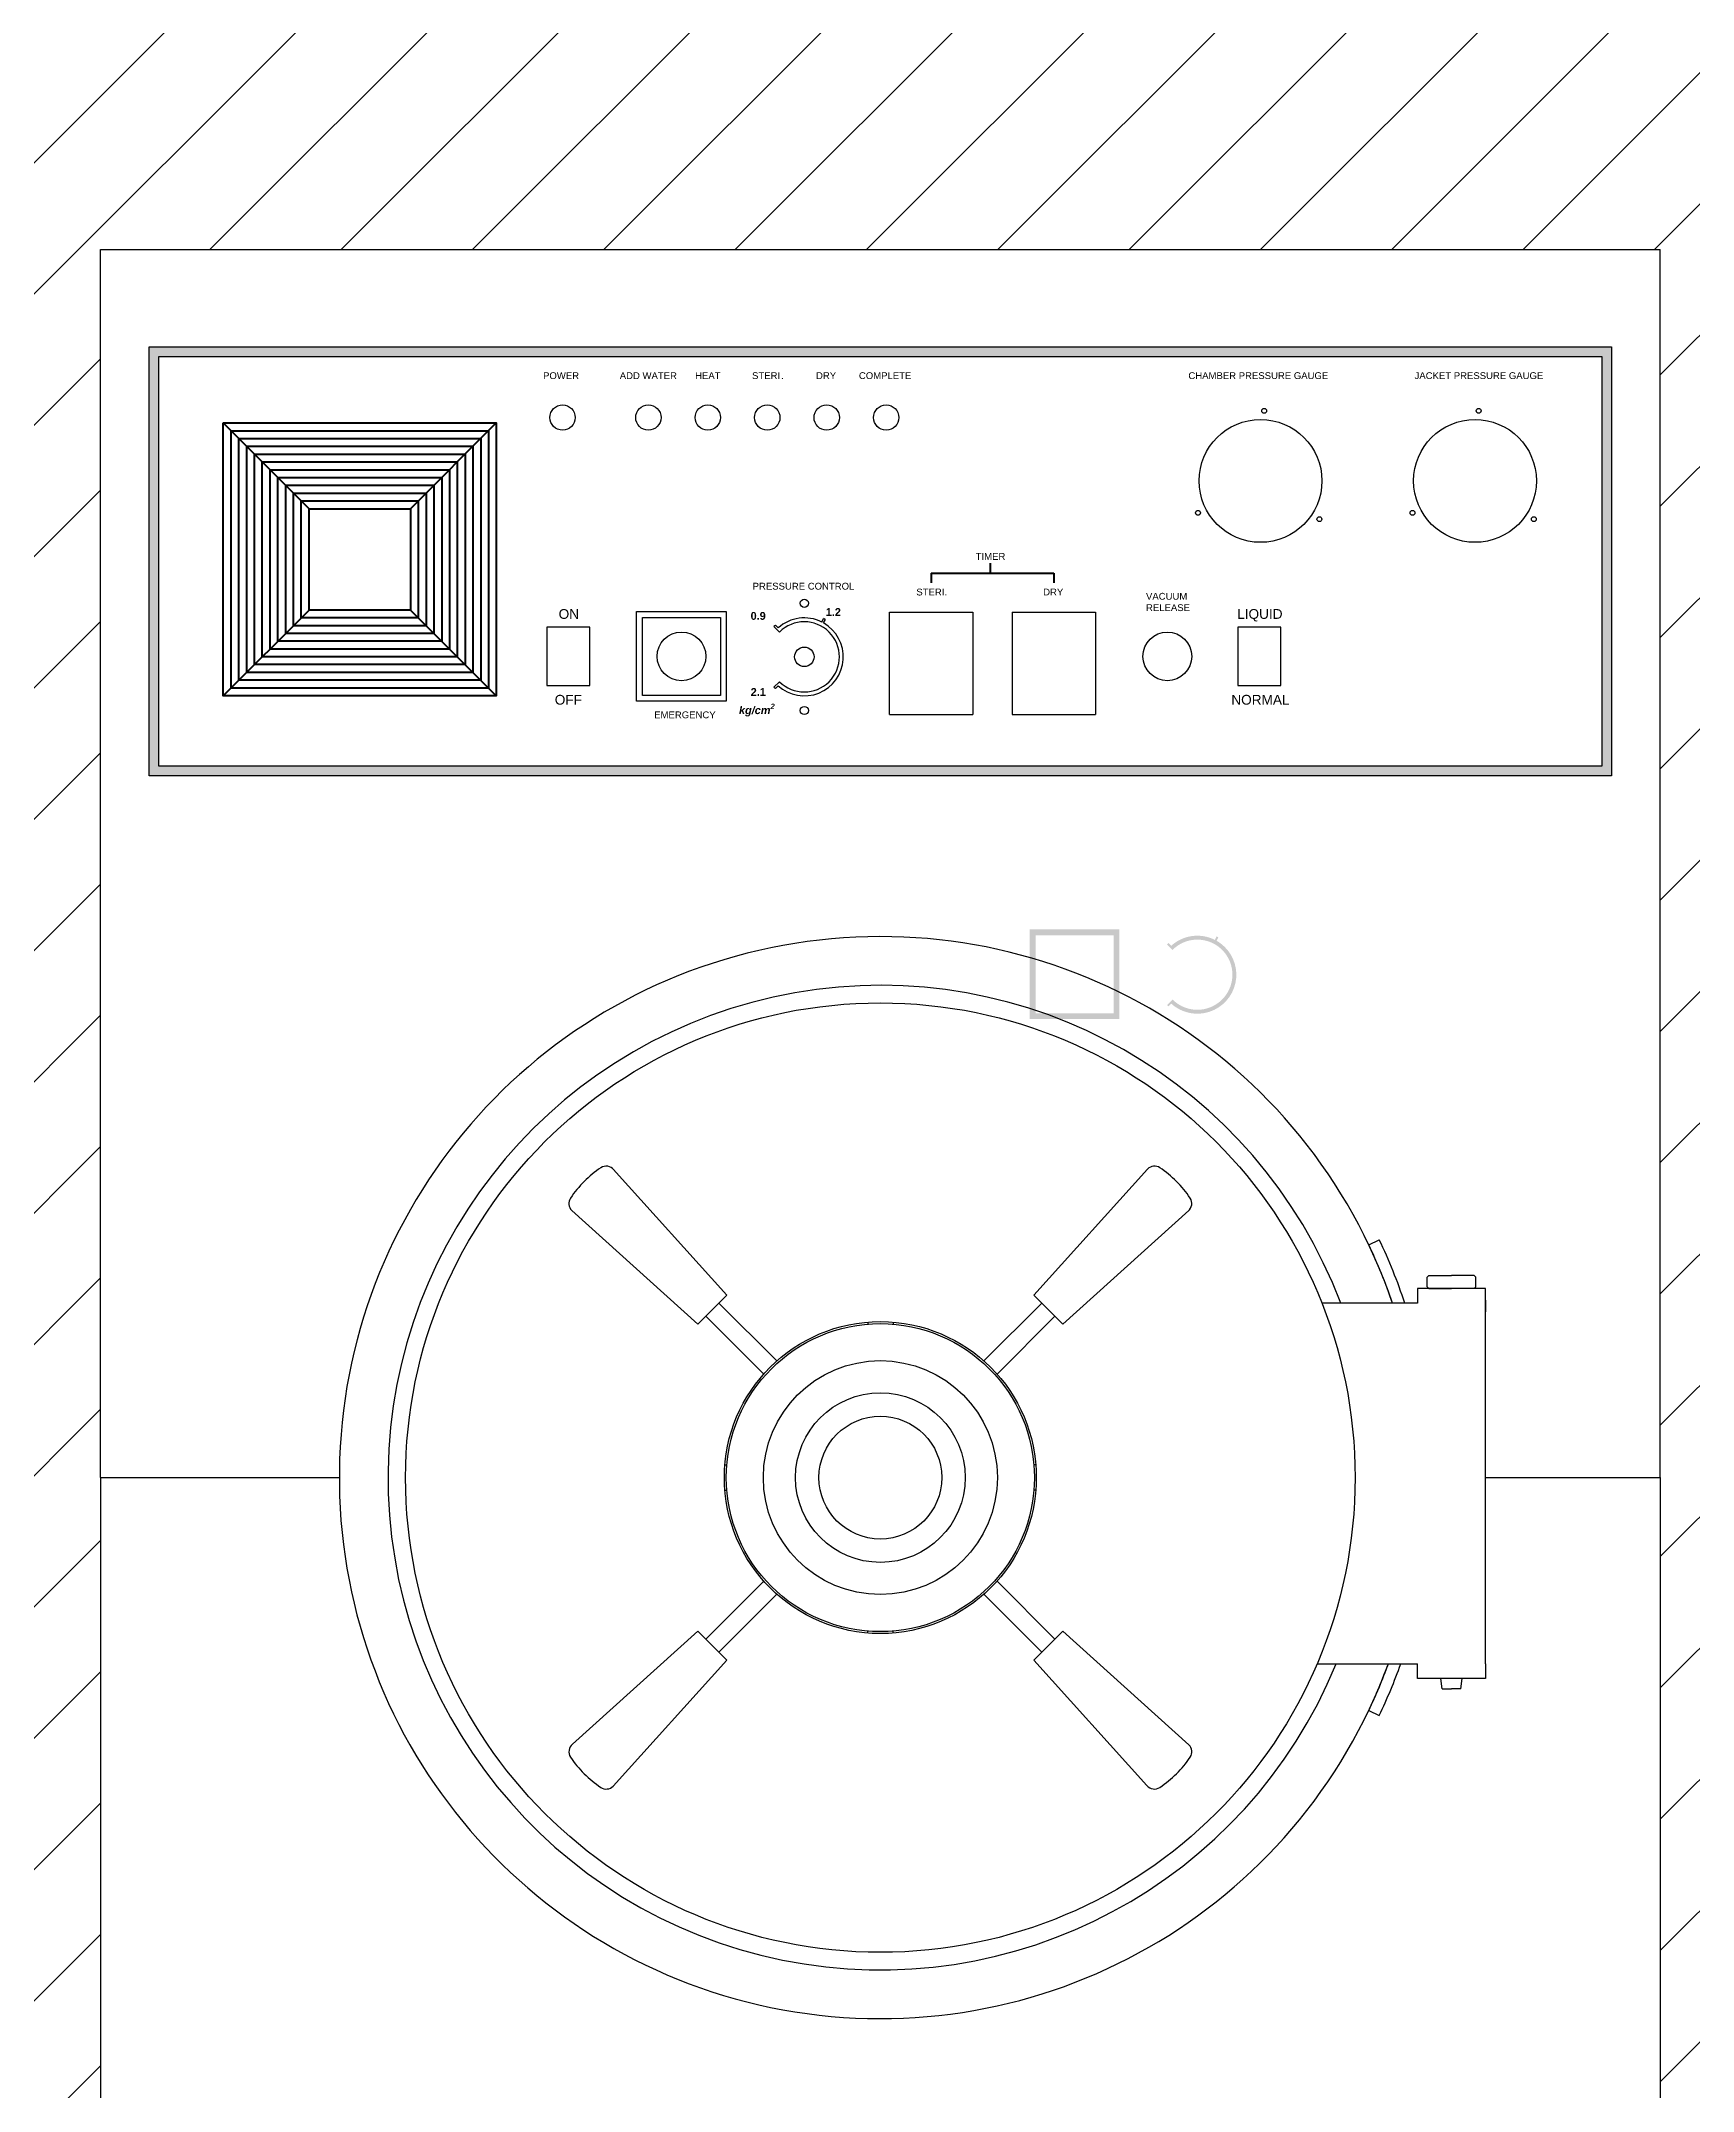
# Model space of a CAD drawing. Header units: millimetres. Extents: x -170975 to 48716, y -635 to 34110.
# Drawn here: x 41220 to 42067, y 2857 to 3908 of the extents above; entities that cross this region are included whole.
import ezdxf

# ---------------------------------------------------------------- set-up
doc = ezdxf.new("R2010")
doc.units = ezdxf.units.MM
doc.layers.get('0').update_dxf_attribs({"lineweight": 25})
doc.layers.add('D', color=3, linetype='Continuous', lineweight=9)
doc.styles.get("Standard").update_dxf_attribs({"font": 'KAIU.TTF'})
doc.styles.add('STU25', font='isocp2.shx')
doc.dimstyles.new('STU25', dxfattribs={"dimscale": 38, "dimtxt": 2.5, "dimasz": 2, "dimexe": 0.6, "dimexo": 1, "dimgap": 1, "dimtad": 1, "dimdsep": 46, "dimtxsty": 'STU25', "dimcen": 2, "dimazin": 2, "dimtfac": 1, "dimtmove": 0, "dimatfit": 3, "dimfxl": 0, "dimtolj": 1, "dimtzin": 0, "dimarcsym": 0})

# ---------------------------------------------------------------- blocks, each defined once
blk = doc.blocks.new('*D7')
at = {"layer": 'D', "color": 0, "lineweight": -2}
for p, q in [((41212.1, 3800.4), (40245.2, 3800.4)), ((40268, 3724.4), (40268, 2176.4)), ((40412.1, 2100.4), (40245.2, 2100.4))]:
    blk.add_line(p, q, dxfattribs=at)
at = {"layer": 'D', "color": 0}
for points in [[(40280.7, 3724.4), (40255.4, 3724.4), (40268, 3800.4)], [(40255.4, 2176.4), (40280.7, 2176.4), (40268, 2100.4)]]:
    blk.add_solid(points, dxfattribs=at)
at = {"layer": 'Defpoints', "color": 0}
for p in [(41250.1, 3800.4), (40268, 2100.4), (40450.1, 2100.4)]:
    blk.add_point(p, dxfattribs=at)
at = {"layer": 'D', "color": 0, "insert": (40182.5, 3000.4), "char_height": 95, "attachment_point": 5, "rotation": 90, "style": 'STU25'}
blk.add_mtext('\\A1;1700', dxfattribs=at)

msp = doc.modelspace()

# ---------------------------------------------------------------- hatches: boundary and pattern name
h = msp.add_hatch(color=256)
h.paths.add_polyline_path([(41275.101, 3751.416), (41275.101, 3531.416), (42025.101, 3531.416), (42025.101, 3751.416)])
h.paths.add_polyline_path([(41280.101, 3536.416), (41280.101, 3746.416), (42020.101, 3746.416), (42020.101, 3536.416)], flags=16)
h = msp.add_hatch(color=256)
h.paths.add_polyline_path([(41772.684, 3452.632), (41726.684, 3452.632), (41726.684, 3406.632), (41772.684, 3406.632)])
h.paths.add_polyline_path([(41769.684, 3449.632), (41769.684, 3409.632), (41729.684, 3409.632), (41729.684, 3449.632)], flags=16)
h = msp.add_hatch(color=256)
h.paths.add_polyline_path([(41799.267, 3444.213), (41797.851, 3445.629, 0.01136804), (41797.128, 3444.938), (41799.956, 3442.11, -0.39222709), (41824.413, 3443.035), (41824.629, 3445.423, 0.03083087), (41822.566, 3446.77), (41823.467, 3448.558, 0.01136804), (41822.584, 3449.028), (41821.684, 3447.242, 0.30992327)])
h.paths.add_polyline_path([(41821.78, 3413.849), (41821.565, 3411.462, 0.55981906), (41824.629, 3445.423), (41824.413, 3443.035, -0.51491666)])
h.paths.add_polyline_path([(41821.565, 3411.462), (41821.78, 3413.849, -0.34118458), (41799.956, 3416.654), (41797.128, 3413.825, 0.01136804), (41797.851, 3413.134), (41799.267, 3414.55, 0.30810322)])
at = {"layer": 'D'}
h = msp.add_hatch(dxfattribs=at)
h.set_pattern_fill('ANSI31', color=256, scale=15, style=0)
h.set_pattern_definition([(45, (14288.044, 154.367), (-33.67596, 33.67596), [])])
h.paths.add_polyline_path([(42050.101, 3801.416), (42050.101, 3171.416), (42050.101, 2741.416), (42050.101, 2121.416), (42025.101, 2121.416), (42025.101, 2111.416), (42015.493, 2111.416), (42015.493, 2106.313), (42018.39, 2103.416), (42049.601, 2103.416), (42049.601, 2100.416), (42200.101, 2100.416), (42200.101, 3887.351), (42850.101, 3887.351), (42850.101, 4800.416), (40450.101, 4800.416), (40450.101, 3887.351), (41100.101, 3887.351), (41100.101, 2100.416), (41250.601, 2100.416), (41250.601, 2103.416), (41281.812, 2103.416), (41284.709, 2106.313), (41284.709, 2111.416), (41275.101, 2111.416), (41275.101, 2121.416), (41250.101, 2121.416), (41250.101, 2741.416), (41250.101, 3171.416), (41250.101, 3801.416)])

# ---------------------------------------------------------------- linework, layer by layer
for p, q in [((41250.101, 3801.416), (42050.101, 3801.416)), ((41250.101, 3171.416), (41250.101, 3801.416)), ((42050.101, 3171.416), (42050.101, 3801.416)), ((41280.101, 3746.416), (42020.101, 3746.416)), ((41280.101, 3536.416), (41280.101, 3746.416)), ((42020.101, 3746.416), (42020.101, 3536.416)), ((41598.373, 3605.144), (41595.545, 3607.973)), ((41597.684, 3607.248), (41596.268, 3608.664)), ((41620.101, 3610.277), (41621.001, 3612.063)), ((41620.983, 3609.804), (41621.884, 3611.593)), ((41654.751, 3615.416), (41697.451, 3615.416)), ((41654.751, 3562.916), (41654.751, 3615.416)), ((41697.451, 3615.416), (41697.451, 3562.916)), ((41717.751, 3615.416), (41760.451, 3615.416)), ((41717.751, 3615.416), (41717.751, 3562.916)), ((41760.451, 3615.416), (41760.451, 3562.916)), ((41598.373, 3579.688), (41595.545, 3576.86)), ((41597.684, 3577.585), (41596.268, 3576.169)), ((41654.751, 3562.916), (41697.451, 3562.916)), ((41717.751, 3562.916), (41760.451, 3562.916)), ((42020.101, 3536.416), (41280.101, 3536.416)), ((41900.595, 3290.828), (41906.011, 3293.41)), ((41960.558, 3262.416), (41960.558, 3256.416)), ((41643.606, 3251.152), (41643.606, 3250.149)), ((41656.596, 3251.152), (41656.596, 3250.149)), ((41570.365, 3177.911), (41571.368, 3177.911)), ((41729.837, 3177.911), (41728.834, 3177.911)), ((41250.101, 3171.416), (41250.101, 2741.416)), ((41250.101, 3171.416), (41372.601, 3171.416)), ((41250.101, 3171.416), (41372.601, 3171.416)), ((41960.558, 3171.416), (42050.101, 3171.416)), ((41960.558, 3171.416), (42050.101, 3171.416)), ((42050.101, 3171.416), (42050.101, 2741.416)), ((41570.365, 3164.922), (41571.368, 3164.922)), ((41729.837, 3164.922), (41728.834, 3164.922)), ((41643.606, 3091.68), (41643.606, 3092.684)), ((41656.596, 3091.68), (41656.596, 3092.684)), ((41960.558, 3080.416), (41960.558, 3086.416)), ((41900.595, 3052.004), (41906.011, 3049.422))]:
    msp.add_line(p, q)
at = {"lineweight": 50}
for p, q in [((41313.101, 3712.416), (41357.101, 3668.416)), ((41409.101, 3668.416), (41453.101, 3712.416)), ((41706.601, 3635.416), (41706.601, 3640.416)), ((41676.101, 3635.416), (41739.101, 3635.416)), ((41676.101, 3635.416), (41676.101, 3630.416)), ((41739.101, 3635.416), (41739.101, 3630.416)), ((41357.101, 3616.416), (41313.101, 3572.416)), ((41409.101, 3616.416), (41453.101, 3572.416))]:
    msp.add_line(p, q, dxfattribs=at)
at = {"linetype": 'Continuous'}
for p, q in [((41513.033, 3329.698), (41571.369, 3264.998)), ((41728.833, 3264.998), (41787.169, 3329.698)), ((41556.52, 3250.148), (41491.819, 3308.485)), ((41808.383, 3308.485), (41743.682, 3250.148)), ((41931.447, 3275.143), (41930.543, 3274.239)), ((41930.543, 3269.32), (41930.543, 3274.239)), ((41931.447, 3275.143), (41943.058, 3275.143)), ((41954.67, 3275.143), (41943.058, 3275.143)), ((41954.67, 3275.143), (41955.573, 3274.239)), ((41955.573, 3269.32), (41955.573, 3274.239)), ((41571.369, 3264.998), (41556.52, 3250.148)), ((41596.991, 3231.244), (41567.303, 3260.932)), ((41732.899, 3260.932), (41703.211, 3231.244)), ((41743.682, 3250.148), (41728.833, 3264.998)), ((41925.558, 3260.916), (41876.556, 3260.916)), ((41960.558, 3268.416), (41925.558, 3268.416)), ((41925.558, 3268.416), (41925.558, 3260.916)), ((41930.543, 3269.32), (41931.447, 3268.416)), ((41931.447, 3268.416), (41943.058, 3268.416)), ((41954.67, 3268.416), (41943.058, 3268.416)), ((41955.573, 3269.32), (41954.67, 3268.416)), ((41960.558, 3260.916), (41960.558, 3268.416)), ((41960.558, 3075.916), (41960.558, 3260.916)), ((41560.585, 3254.214), (41590.273, 3224.526)), ((41709.928, 3224.526), (41739.616, 3254.214)), ((41590.273, 3118.306), (41560.585, 3088.618)), ((41739.616, 3088.618), (41709.928, 3118.306)), ((41567.303, 3081.901), (41596.991, 3111.589)), ((41703.211, 3111.589), (41732.899, 3081.901)), ((41492.203, 3034.694), (41556.52, 3092.684)), ((41556.52, 3092.684), (41571.369, 3077.835)), ((41728.833, 3077.835), (41743.682, 3092.684)), ((41743.682, 3092.684), (41808.383, 3034.348)), ((41571.369, 3077.835), (41513.033, 3013.135)), ((41786.823, 3013.519), (41728.833, 3077.835)), ((41874.092, 3075.916), (41925.558, 3075.916)), ((41925.558, 3068.416), (41925.558, 3075.916)), ((41960.558, 3075.916), (41960.558, 3068.416)), ((41960.558, 3068.416), (41925.558, 3068.416)), ((41938.251, 3063.021), (41937.525, 3068.416)), ((41938.251, 3063.021), (41943.058, 3063.021)), ((41947.866, 3063.021), (41943.058, 3063.021)), ((41947.866, 3063.021), (41948.592, 3068.416))]:
    msp.add_line(p, q, dxfattribs=at)
for points in [[(41275.101, 3751.416), (42025.101, 3751.416), (42025.101, 3531.416), (41275.101, 3531.416)], [(41479.101, 3577.666), (41501.101, 3577.666), (41501.101, 3607.666), (41479.101, 3607.666)], [(41525.101, 3615.666), (41571.101, 3615.666), (41571.101, 3569.666), (41525.101, 3569.666)], [(41528.101, 3612.666), (41568.101, 3612.666), (41568.101, 3572.666), (41528.101, 3572.666)], [(41833.451, 3577.666), (41855.451, 3577.666), (41855.451, 3607.666), (41833.451, 3607.666)]]:
    msp.add_lwpolyline(points, close=True)
at = {"lineweight": 50}
for points in [[(41313.101, 3712.416), (41453.101, 3712.416), (41453.101, 3572.416), (41313.101, 3572.416)], [(41317.101, 3708.416), (41449.101, 3708.416), (41449.101, 3576.416), (41317.101, 3576.416)], [(41321.101, 3704.416), (41445.101, 3704.416), (41445.101, 3580.416), (41321.101, 3580.416)], [(41325.101, 3700.416), (41441.101, 3700.416), (41441.101, 3584.416), (41325.101, 3584.416)], [(41329.101, 3696.416), (41437.101, 3696.416), (41437.101, 3588.416), (41329.101, 3588.416)], [(41333.101, 3692.416), (41433.101, 3692.416), (41433.101, 3592.416), (41333.101, 3592.416)], [(41337.101, 3688.416), (41429.101, 3688.416), (41429.101, 3596.416), (41337.101, 3596.416)], [(41341.101, 3684.416), (41425.101, 3684.416), (41425.101, 3600.416), (41341.101, 3600.416)], [(41345.101, 3680.416), (41421.101, 3680.416), (41421.101, 3604.416), (41345.101, 3604.416)], [(41349.101, 3676.416), (41417.101, 3676.416), (41417.101, 3608.416), (41349.101, 3608.416)], [(41353.101, 3672.416), (41413.101, 3672.416), (41413.101, 3612.416), (41353.101, 3612.416)], [(41357.101, 3668.416), (41409.101, 3668.416), (41409.101, 3616.416), (41357.101, 3616.416)]]:
    msp.add_lwpolyline(points, close=True, dxfattribs=at)
for centre, radius in [((41487.101, 3715.166), 6.5), ((41531.101, 3715.166), 6.5), ((41561.601, 3715.166), 6.5), ((41592.101, 3715.166), 6.5), ((41622.601, 3715.166), 6.5), ((41653.101, 3715.166), 6.5), ((41845.101, 3682.666), 31.5), ((41846.984, 3718.601), 1.25), ((41955.101, 3682.666), 31.5), ((41956.984, 3718.601), 1.25), ((41813.025, 3666.323), 1.25), ((41875.293, 3663.059), 1.25), ((41923.025, 3666.323), 1.25), ((41985.293, 3663.059), 1.25), ((41548.101, 3592.666), 12.5), ((41797.301, 3592.666), 12.5), ((41650.101, 3171.416), 243.5), ((41650.101, 3171.416), 80), ((41650.101, 3171.416), 79), ((41650.101, 3171.416), 60), ((41650.101, 3171.416), 43.5), ((41650.101, 3171.416), 31.5)]:
    msp.add_circle(centre, radius)
at = {"lineweight": 25}
for centre, radius in [((41611.101, 3619.916), 2.1), ((41611.101, 3592.416), 5), ((41611.101, 3564.916), 2.1)]:
    msp.add_circle(centre, radius, dxfattribs=at)
for centre, radius, start, end in [((41611.101, 3592.416), 22, 132.394749, 135), ((41611.101, 3592.416), 20, 63.256316, 132.134016), ((41611.101, 3592.416), 20, 227.865984, 60.390332), ((41611.101, 3592.416), 18, 225, 135), ((41611.101, 3592.416), 22, 60.651065, 63.256316), ((41611.101, 3592.416), 22, 225, 227.605251), ((41650.101, 3171.416), 277.5, 18.815545, 339.87044), ((41650.101, 3171.416), 252.5, 20.760074, 337.776666), ((41650.101, 3171.416), 283.5, 18.402875, 25.487446), ((41650.101, 3171.416), 277.5, 18.815545, 25.487446), ((41650.101, 3171.416), 277.5, 334.512554, 339.87044), ((41650.101, 3171.416), 283.5, 334.512554, 340.314276)]:
    msp.add_arc(centre, radius, start, end)
at = {"linetype": 'Continuous'}
for centre, radius, start, end in [((41537.62, 3283.897), 55.773, 123.647115, 146.352885), ((41509.492, 3326.158), 5.007, 39.078128, 123.647115), ((41790.71, 3326.158), 5.007, 56.352885, 135), ((41762.582, 3283.897), 55.773, 33.647115, 56.352885), ((41495.36, 3312.025), 5.007, 146.352885, 225), ((41804.842, 3312.025), 5.007, 309.078128, 33.647115), ((41495.36, 3030.808), 5.007, 129.078078, 213.647115), ((41804.842, 3030.808), 5.007, 326.352885, 45), ((41537.62, 3058.936), 55.773, 213.647115, 236.352885), ((41762.582, 3058.936), 55.773, 303.647115, 326.352885), ((41509.492, 3016.675), 5.007, 236.352885, 315), ((41790.71, 3016.675), 5.007, 219.078078, 303.647115)]:
    msp.add_arc(centre, radius, start, end, dxfattribs=at)

# ---------------------------------------------------------------- texts
for s, insert, char_height, width, attachment_point in [('{\\fArial|b0|i0|c0|p34;POWER}', (41477.101, 3738.416), 3.5, 19.50054, 1), ('{\\fArial|b0|i0|c0|p34;ADD WATER}', (41531.102, 3736.649), 3.5, 29.9713, 5), ('{\\fArial|b0|i0|c0|p34;HEAT}', (41561.601, 3736.649), 3.5, 19, 5), ('{\\fArial|b0|i0|c0|p34;STERI}.', (41592.681, 3736.649), 3.5, 19, 5), ('{\\fArial|b0|i0|c0|p34;DRY}', (41617.101, 3738.416), 3.5, 14.99983, 1), ('{\\fArial|b0|i0|c0|p34;COMPLETE}', (41639.101, 3738.416), 3.5, 23.49974, 1), ('{\\fArial|b0|i0|c0|p34;CHAMBER PRESSURE GAUGE}', (41808.101, 3738.416), 3.5, 77.43945, 1), ('{\\fArial|b0|i0|c0|p34;JACKET PRESSURE GAUGE}', (41924.101, 3738.416), 3.5, 67.407, 1), ('{\\fArial|b0|i0|c0|p34;TIMER}', (41706.601, 3643.922), 3.5, 59.839, 5), ('{\\fArial|b0|i0|c0|p34;PRESSURE CONTROL}', (41584.601, 3630.416), 3.5, 56.4195, 1), ('{\\fArial|b1|i0|c0|p34;1.2}', (41622.101, 3617.416), 4, 11.85227, 1), ('{\\fArial|b0|i0|c0|p34;STERI.}', (41668.565, 3627.416), 3.5, 43.963, 1), ('{\\fArial|b0|i0|c0|p34;DRY}', (41733.601, 3627.416), 3.5, 35.41234, 1), ('{\\fArial|b0|i0|c0|p34;ON}', (41485.101, 3616.916), 5, 14.49951, 1), ('{\\fArial|b1|i0|c0|p34;0.9}', (41583.548, 3615.416), 4, 25.84153, 1), ('{\\fArial|b1|i0|c0|p34;2.1}', (41583.601, 3576.416), 4, 25.7884, 1), ('{\\fArial|b0|i0|c0|p34;OFF}', (41483.101, 3572.916), 5, 16.49951, 1), ('\\A1;{\\fArial|b1|i1|c0|p34;kg/cm\\H0.7x;\\S2^  ;}', (41577.601, 3568.416), 4, 25.94918, 1), ('{\\fArial|b0|i0|c0|p34;EMERGENCY}', (41534.101, 3564.416), 3.5, 23.5, 1)]:
    msp.add_mtext(s, dxfattribs=dict(insert=insert, char_height=char_height, width=width, attachment_point=attachment_point))
at = {"attachment_point": 1}
for s, insert, char_height in [('{\\fArial|b0|i0|c0|p34;VACUUM\\PRELEASE}', (41786.351, 3625.234), 3.5), ('{\\fARIAL|b0|i0|c0|p34;LIQUID}', (41833.101, 3616.916), 5), ('{\\fArial|b0|i0|c0|p34;NORMAL}', (41830.101, 3572.916), 5)]:
    msp.add_mtext(s, dxfattribs=dict(at, insert=insert, char_height=char_height))

# ---------------------------------------------------------------- dimensions: what is measured, and where the dimension line sits
at = {"layer": 'D'}
dim = msp.add_linear_dim(base=(40268.03, 2100.416), p1=(41250.101, 3800.416), p2=(40450.101, 2100.416), angle=90, dimstyle='STU25', dxfattribs=at)
dim.commit()
dim.dimension.update_dxf_attribs({"geometry": '*D7', "text_midpoint": (40268.03, 3000.416), "dimtype": 160})

doc.saveas('drawing.dxf')
